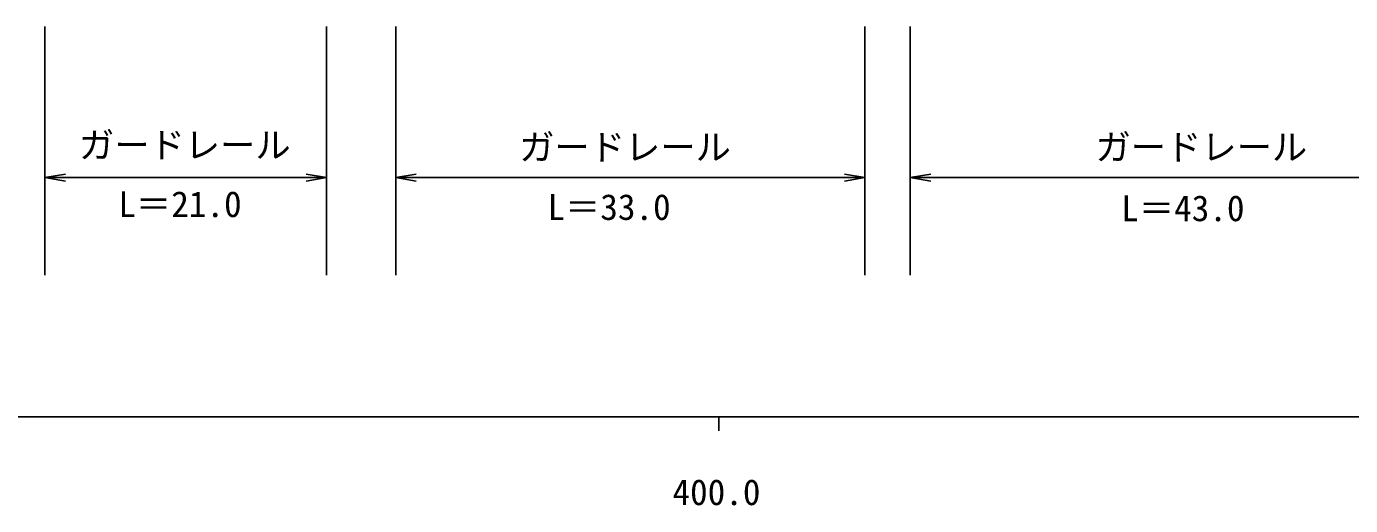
# Model space of a CAD drawing. Units: millimetres, scale not verified. Extents: x 40000 to 680000, y 20000 to 380000.
# Drawn here: x 418948 to 512775, y 198715 to 232668 of the extents above; entities that cross this region are included whole.
import ezdxf
from ezdxf.enums import TextEntityAlignment as Align

# ---------------------------------------------------------------- set-up
doc = ezdxf.new("R2010")
doc.units = ezdxf.units.MM
doc.header["$LTSCALE"] = 1000
doc.layers.add('M-BGD', color=7, linetype='Continuous', lineweight=25)
doc.layers.add('M-TTL-BAND', color=7, linetype='Continuous', lineweight=25)
doc.styles.add('ＭＳ ゴシック', font='')
doc.styles.get('ＭＳ ゴシック').set_extended_font_data('MS Gothic')

# ---------------------------------------------------------------- blocks, each defined once
blk = doc.blocks.new('open_arrow')
at = {"color": 0, "linetype": 'Continuous', "lineweight": -2}
blk.add_lwpolyline([(7.5, 1.25), (0, 0), (7.5, -1.25)], dxfattribs=at)

msp = doc.modelspace()

# ---------------------------------------------------------------- linework, layer by layer
at = {"layer": 'M-BGD'}
for p, q in [((420255, 232668), (420255, 215053)), ((440219, 232668), (440219, 215053)), ((445124, 232668), (445124, 215053)), ((478367, 232668), (478367, 215053)), ((481577, 232668), (481577, 215053)), ((440219, 221957), (420255, 221957)), ((478367, 221957), (445124, 221957)), ((522071, 221957), (481577, 221957))]:
    msp.add_line(p, q, dxfattribs=at)
at = {"layer": 'M-TTL-BAND'}
for p, q in [((40000, 205000), (579000, 205000)), ((468000, 205000), (468000, 204000))]:
    msp.add_line(p, q, dxfattribs=at)

# ---------------------------------------------------------------- block references
at = {"layer": 'M-BGD', "xscale": 193, "yscale": 193}
for p in [(420255, 221957), (445124, 221957), (481577, 221957)]:
    msp.add_blockref('open_arrow', p, dxfattribs=at)
at = {"layer": 'M-BGD', "xscale": 193, "yscale": 193, "rotation": 180}
for p in [(440219, 221957), (478367, 221957)]:
    msp.add_blockref('open_arrow', p, dxfattribs=at)

# ---------------------------------------------------------------- texts
at = {"layer": 'M-BGD', "style": 'ＭＳ ゴシック'}
for s, p in [('ガードレール', (422670, 222799)), ('ガードレール', (453866, 222654)), ('ガードレール', (494703, 222654)), ('L＝21.0', (425462, 218610)), ('L＝33.0', (455864, 218405)), ('L＝43.0', (496527, 218319))]:
    msp.add_text(s, height=1833, dxfattribs=at).set_placement(p, align=Align.BOTTOM_LEFT)
at = {"layer": 'M-TTL-BAND', "style": 'ＭＳ ゴシック'}
msp.add_text('400.0', height=1833, dxfattribs=at).set_placement((467844, 198195), align=Align.BOTTOM_CENTER)

doc.saveas('drawing.dxf')
